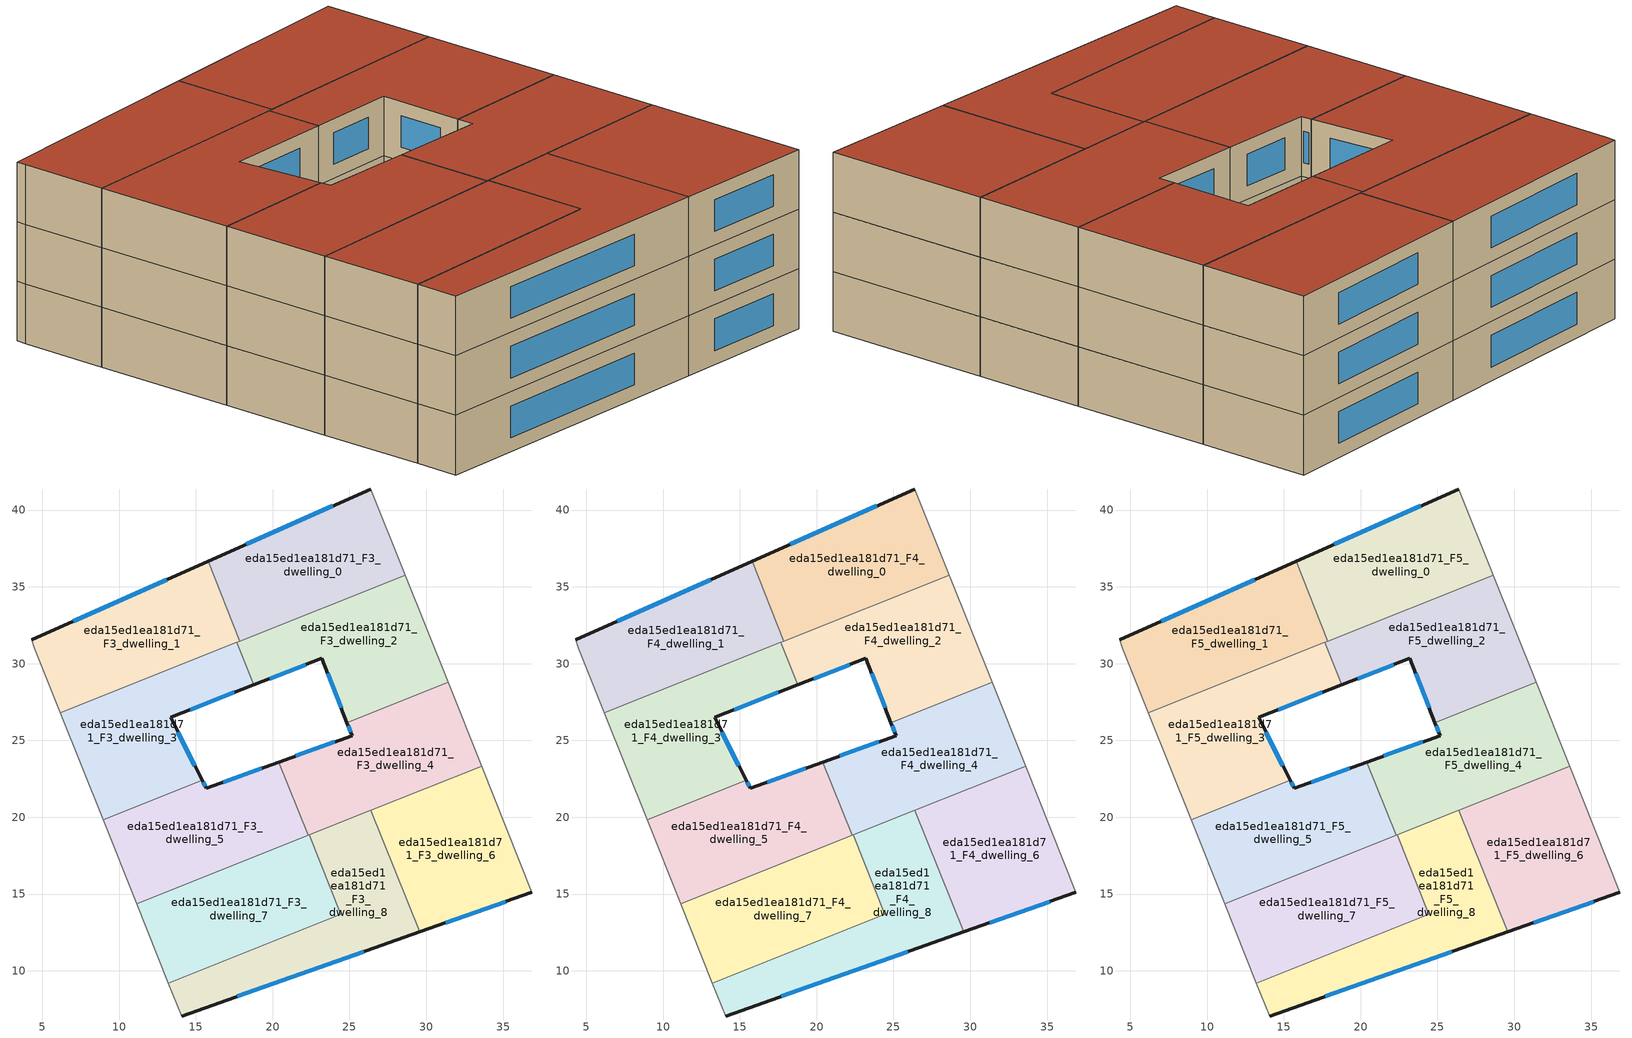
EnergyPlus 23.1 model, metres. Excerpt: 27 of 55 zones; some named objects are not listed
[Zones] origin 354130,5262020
eda15ed1ea181d71_F3_dwelling_0
 floor to eda15ed1ea181d71_F2_dwelling_0 (EU_floor_Construction): 26.39,41.37 28.63,35.77 17.87,31.47 15.79,36.66 z9
 wall outside (EU_wall_Construction): 26.39,41.37 15.79,36.66 z9:12
 wall to eda15ed1ea181d71_F3_dwelling_1 (EU_wall_Construction): 15.79,36.66 17.87,31.47 z9:12
 wall adiabatic (EU_wall_Construction): 28.63,35.77 26.39,41.37 z9:12
 wall to eda15ed1ea181d71_F3_dwelling_2 (EU_wall_Construction): 17.87,31.47 28.63,35.77 z9:12
 window (EU_Window_Construction): 23.9,40.27 18.28,37.77 z9.7:11.3
eda15ed1ea181d71_F3_dwelling_1
 floor to eda15ed1ea181d71_F2_dwelling_1 (EU_floor_Construction): 15.79,36.66 17.87,31.47 6.16,26.8 4.47,31.03 4.3,31.55 z9
 wall outside (EU_wall_Construction): 15.79,36.66 4.3,31.55 z9:12
 wall adiabatic (EU_wall_Construction): 4.3,31.55 4.47,31.03 6.16,26.8 z9:12
 wall to eda15ed1ea181d71_F3_dwelling_3 (EU_wall_Construction): 6.16,26.8 17.66,31.39 z9:12
 wall to eda15ed1ea181d71_F3_dwelling_2 (EU_wall_Construction): 17.66,31.39 17.87,31.47 z9:12
 window (EU_Window_Construction): 13.1,35.46 7,32.75 z9.7:11.3
eda15ed1ea181d71_F3_dwelling_2
 floor to eda15ed1ea181d71_F2_dwelling_2 (EU_floor_Construction): 28.63,35.77 31.42,28.8 24.83,26.17 23.19,30.34 18.77,28.62 17.66,31.39 z9
 wall outside (EU_wall_Construction): 18.77,28.62 23.19,30.34 24.83,26.17 z9:12
 wall to eda15ed1ea181d71_F3_dwelling_4 (EU_wall_Construction): 24.83,26.17 31.42,28.8 z9:12
 wall to eda15ed1ea181d71_F3_dwelling_3 (EU_wall_Construction): 17.66,31.39 18.77,28.62 z9:12
 wall adiabatic (EU_wall_Construction): 31.42,28.8 28.63,35.77 z9:12
 window (EU_Window_Construction): 23.58,29.36 24.45,27.15 / 19.81,29.03 22.15,29.94 z9.7:11.3
eda15ed1ea181d71_F3_dwelling_3
 floor to eda15ed1ea181d71_F2_dwelling_3 (EU_floor_Construction): 17.66,31.39 18.77,28.62 13.35,26.52 15.41,22.4 8.96,19.83 6.16,26.8 z9
 wall outside (EU_wall_Construction): 15.41,22.4 13.35,26.52 18.77,28.62 z9:12
 wall to eda15ed1ea181d71_F3_dwelling_5 (EU_wall_Construction): 8.96,19.83 15.41,22.4 z9:12
 wall adiabatic (EU_wall_Construction): 6.16,26.8 8.96,19.83 z9:12
 window (EU_Window_Construction): 14.62,27.01 17.5,28.13 / 14.92,23.37 13.83,25.55 z9.7:11.3
eda15ed1ea181d71_F3_dwelling_4
 floor to eda15ed1ea181d71_F2_dwelling_4 (EU_floor_Construction): 31.42,28.8 33.6,23.34 22.3,18.82 20.39,23.6 25.16,25.32 24.83,26.17 z9
 wall outside (EU_wall_Construction): 24.83,26.17 25.16,25.32 20.39,23.6 z9:12
 wall adiabatic (EU_wall_Construction): 33.6,23.34 31.42,28.8 z9:12
 wall to eda15ed1ea181d71_F3_dwelling_5 (EU_wall_Construction): 20.39,23.6 22.3,18.82 z9:12
 wall to eda15ed1ea181d71_F3_dwelling_6 (EU_wall_Construction): 26.4,20.46 33.6,23.34 z9:12
 wall to eda15ed1ea181d71_F3_dwelling_8 (EU_wall_Construction): 22.37,18.85 26.4,20.46 z9:12
 wall to eda15ed1ea181d71_F3_dwelling_7 (EU_wall_Construction): 22.3,18.82 22.37,18.85 z9:12
 window (EU_Window_Construction): 24.04,24.92 21.51,24 / 24.91,25.97 25.09,25.52 z9.7:11.3
eda15ed1ea181d71_F3_dwelling_5
 floor to eda15ed1ea181d71_F2_dwelling_5 (EU_floor_Construction): 20.39,23.6 22.3,18.82 11.14,14.37 8.96,19.83 15.41,22.4 15.67,21.89 z9
 wall outside (EU_wall_Construction): 20.39,23.6 15.67,21.89 15.41,22.4 z9:12
 wall adiabatic (EU_wall_Construction): 8.96,19.83 11.14,14.37 z9:12
 wall to eda15ed1ea181d71_F3_dwelling_7 (EU_wall_Construction): 11.14,14.37 22.3,18.82 z9:12
 window (EU_Window_Construction): 19.28,23.2 16.78,22.29 / 15.61,22.01 15.47,22.28 z9.7:11.3
eda15ed1ea181d71_F3_dwelling_6
 floor to eda15ed1ea181d71_F2_dwelling_6 (EU_floor_Construction): 33.6,23.34 36.88,15.12 29.56,12.54 26.4,20.46 z9
 wall outside (EU_wall_Construction): 29.56,12.54 36.88,15.12 z9:12
 wall to eda15ed1ea181d71_F3_dwelling_8 (EU_wall_Construction): 26.4,20.46 29.56,12.54 z9:12
 wall adiabatic (EU_wall_Construction): 36.88,15.12 33.6,23.34 z9:12
 window (EU_Window_Construction): 31.28,13.15 35.16,14.52 z9.7:11.3
eda15ed1ea181d71_F3_dwelling_7
 floor to eda15ed1ea181d71_F2_dwelling_7 (EU_floor_Construction): 22.37,18.85 24.44,13.68 13.21,9.2 11.14,14.37 z9
 wall to eda15ed1ea181d71_F3_dwelling_8 (EU_wall_Construction): 13.21,9.2 24.44,13.68 22.37,18.85 z9:12
 wall adiabatic (EU_wall_Construction): 11.14,14.37 13.21,9.2 z9:12
eda15ed1ea181d71_F3_dwelling_8
 floor to eda15ed1ea181d71_F2_dwelling_8 (EU_floor_Construction): 26.4,20.46 29.56,12.54 14.07,7.06 13.21,9.2 24.44,13.68 22.37,18.85 z9
 wall outside (EU_wall_Construction): 14.07,7.06 29.56,12.54 z9:12
 wall adiabatic (EU_wall_Construction): 13.21,9.2 14.07,7.06 z9:12
 window (EU_Window_Construction): 17.71,8.35 25.93,11.25 z9.7:11.3
eda15ed1ea181d71_F4_dwelling_0
 floor to eda15ed1ea181d71_F3_dwelling_0 (EU_floor_Construction): 26.39,41.37 28.63,35.77 17.87,31.47 15.79,36.66 z12
 wall outside (EU_wall_Construction): 26.39,41.37 15.79,36.66 z12:15
 wall to eda15ed1ea181d71_F4_dwelling_1 (EU_wall_Construction): 15.79,36.66 17.87,31.47 z12:15
 wall adiabatic (EU_wall_Construction): 28.63,35.77 26.39,41.37 z12:15
 wall to eda15ed1ea181d71_F4_dwelling_2 (EU_wall_Construction): 17.87,31.47 28.63,35.77 z12:15
 window (EU_Window_Construction): 23.9,40.27 18.28,37.77 z12.7:14.3
eda15ed1ea181d71_F4_dwelling_1
 floor to eda15ed1ea181d71_F3_dwelling_1 (EU_floor_Construction): 15.79,36.66 17.87,31.47 6.16,26.8 4.47,31.03 4.3,31.55 z12
 wall outside (EU_wall_Construction): 15.79,36.66 4.3,31.55 z12:15
 wall adiabatic (EU_wall_Construction): 4.3,31.55 4.47,31.03 6.16,26.8 z12:15
 wall to eda15ed1ea181d71_F4_dwelling_3 (EU_wall_Construction): 6.16,26.8 17.66,31.39 z12:15
 wall to eda15ed1ea181d71_F4_dwelling_2 (EU_wall_Construction): 17.66,31.39 17.87,31.47 z12:15
 window (EU_Window_Construction): 13.1,35.46 7,32.75 z12.7:14.3
eda15ed1ea181d71_F4_dwelling_2
 floor to eda15ed1ea181d71_F3_dwelling_2 (EU_floor_Construction): 28.63,35.77 31.42,28.8 24.83,26.17 23.19,30.34 18.77,28.62 17.66,31.39 z12
 wall outside (EU_wall_Construction): 18.77,28.62 23.19,30.34 24.83,26.17 z12:15
 wall to eda15ed1ea181d71_F4_dwelling_4 (EU_wall_Construction): 24.83,26.17 31.42,28.8 z12:15
 wall to eda15ed1ea181d71_F4_dwelling_3 (EU_wall_Construction): 17.66,31.39 18.77,28.62 z12:15
 wall adiabatic (EU_wall_Construction): 31.42,28.8 28.63,35.77 z12:15
 window (EU_Window_Construction): 23.58,29.36 24.45,27.15 / 19.81,29.03 22.15,29.94 z12.7:14.3
eda15ed1ea181d71_F4_dwelling_3
 floor to eda15ed1ea181d71_F3_dwelling_3 (EU_floor_Construction): 17.66,31.39 18.77,28.62 13.35,26.52 15.41,22.4 8.96,19.83 6.16,26.8 z12
 wall outside (EU_wall_Construction): 15.41,22.4 13.35,26.52 18.77,28.62 z12:15
 wall to eda15ed1ea181d71_F4_dwelling_5 (EU_wall_Construction): 8.96,19.83 15.41,22.4 z12:15
 wall adiabatic (EU_wall_Construction): 6.16,26.8 8.96,19.83 z12:15
 window (EU_Window_Construction): 14.62,27.01 17.5,28.13 / 14.92,23.37 13.83,25.55 z12.7:14.3
eda15ed1ea181d71_F4_dwelling_4
 floor to eda15ed1ea181d71_F3_dwelling_4 (EU_floor_Construction): 31.42,28.8 33.6,23.34 22.3,18.82 20.39,23.6 25.16,25.32 24.83,26.17 z12
 wall outside (EU_wall_Construction): 24.83,26.17 25.16,25.32 20.39,23.6 z12:15
 wall adiabatic (EU_wall_Construction): 33.6,23.34 31.42,28.8 z12:15
 wall to eda15ed1ea181d71_F4_dwelling_5 (EU_wall_Construction): 20.39,23.6 22.3,18.82 z12:15
 wall to eda15ed1ea181d71_F4_dwelling_6 (EU_wall_Construction): 26.4,20.46 33.6,23.34 z12:15
 wall to eda15ed1ea181d71_F4_dwelling_8 (EU_wall_Construction): 22.37,18.85 26.4,20.46 z12:15
 wall to eda15ed1ea181d71_F4_dwelling_7 (EU_wall_Construction): 22.3,18.82 22.37,18.85 z12:15
 window (EU_Window_Construction): 24.04,24.92 21.51,24 / 24.91,25.97 25.09,25.52 z12.7:14.3
eda15ed1ea181d71_F4_dwelling_5
 floor to eda15ed1ea181d71_F3_dwelling_5 (EU_floor_Construction): 20.39,23.6 22.3,18.82 11.14,14.37 8.96,19.83 15.41,22.4 15.67,21.89 z12
 wall outside (EU_wall_Construction): 20.39,23.6 15.67,21.89 15.41,22.4 z12:15
 wall adiabatic (EU_wall_Construction): 8.96,19.83 11.14,14.37 z12:15
 wall to eda15ed1ea181d71_F4_dwelling_7 (EU_wall_Construction): 11.14,14.37 22.3,18.82 z12:15
 window (EU_Window_Construction): 19.28,23.2 16.78,22.29 / 15.61,22.01 15.47,22.28 z12.7:14.3
eda15ed1ea181d71_F4_dwelling_6
 floor to eda15ed1ea181d71_F3_dwelling_6 (EU_floor_Construction): 33.6,23.34 36.88,15.12 29.56,12.54 26.4,20.46 z12
 wall outside (EU_wall_Construction): 29.56,12.54 36.88,15.12 z12:15
 wall to eda15ed1ea181d71_F4_dwelling_8 (EU_wall_Construction): 26.4,20.46 29.56,12.54 z12:15
 wall adiabatic (EU_wall_Construction): 36.88,15.12 33.6,23.34 z12:15
 window (EU_Window_Construction): 31.28,13.15 35.16,14.52 z12.7:14.3
eda15ed1ea181d71_F4_dwelling_7
 floor to eda15ed1ea181d71_F3_dwelling_7 (EU_floor_Construction): 22.37,18.85 24.44,13.68 13.21,9.2 11.14,14.37 z12
 wall to eda15ed1ea181d71_F4_dwelling_8 (EU_wall_Construction): 13.21,9.2 24.44,13.68 22.37,18.85 z12:15
 wall adiabatic (EU_wall_Construction): 11.14,14.37 13.21,9.2 z12:15
eda15ed1ea181d71_F4_dwelling_8
 floor to eda15ed1ea181d71_F3_dwelling_8 (EU_floor_Construction): 26.4,20.46 29.56,12.54 14.07,7.06 13.21,9.2 24.44,13.68 22.37,18.85 z12
 wall outside (EU_wall_Construction): 14.07,7.06 29.56,12.54 z12:15
 wall adiabatic (EU_wall_Construction): 13.21,9.2 14.07,7.06 z12:15
 window (EU_Window_Construction): 17.71,8.35 25.93,11.25 z12.7:14.3
eda15ed1ea181d71_F5_dwelling_0
 floor to eda15ed1ea181d71_F4_dwelling_0 (EU_floor_Construction): 26.39,41.37 28.63,35.77 17.87,31.47 15.79,36.66 z15
 wall outside (EU_wall_Construction): 26.39,41.37 15.79,36.66 z15:18
 wall to eda15ed1ea181d71_F5_dwelling_1 (EU_wall_Construction): 15.79,36.66 17.87,31.47 z15:18
 wall adiabatic (EU_wall_Construction): 28.63,35.77 26.39,41.37 z15:18
 wall to eda15ed1ea181d71_F5_dwelling_2 (EU_wall_Construction): 17.87,31.47 28.63,35.77 z15:18
 window (EU_Window_Construction): 23.9,40.27 18.28,37.77 z15.7:17.3
 roof outside (EU_roof_Construction): 28.63,35.77 26.39,41.37 15.79,36.66 17.87,31.47 z18
eda15ed1ea181d71_F5_dwelling_1
 floor to eda15ed1ea181d71_F4_dwelling_1 (EU_floor_Construction): 15.79,36.66 17.87,31.47 6.16,26.8 4.47,31.03 4.3,31.55 z15
 wall outside (EU_wall_Construction): 15.79,36.66 4.3,31.55 z15:18
 wall adiabatic (EU_wall_Construction): 4.3,31.55 4.47,31.03 6.16,26.8 z15:18
 wall to eda15ed1ea181d71_F5_dwelling_3 (EU_wall_Construction): 6.16,26.8 17.66,31.39 z15:18
 wall to eda15ed1ea181d71_F5_dwelling_2 (EU_wall_Construction): 17.66,31.39 17.87,31.47 z15:18
 window (EU_Window_Construction): 13.1,35.46 7,32.75 z15.7:17.3
 roof outside (EU_roof_Construction): 17.87,31.47 15.79,36.66 4.3,31.55 4.47,31.03 6.16,26.8 z18
eda15ed1ea181d71_F5_dwelling_2
 floor to eda15ed1ea181d71_F4_dwelling_2 (EU_floor_Construction): 28.63,35.77 31.42,28.8 24.83,26.17 23.19,30.34 18.77,28.62 17.66,31.39 z15
 wall outside (EU_wall_Construction): 18.77,28.62 23.19,30.34 24.83,26.17 z15:18
 wall to eda15ed1ea181d71_F5_dwelling_4 (EU_wall_Construction): 24.83,26.17 31.42,28.8 z15:18
 wall to eda15ed1ea181d71_F5_dwelling_3 (EU_wall_Construction): 17.66,31.39 18.77,28.62 z15:18
 wall adiabatic (EU_wall_Construction): 31.42,28.8 28.63,35.77 z15:18
 window (EU_Window_Construction): 23.58,29.36 24.45,27.15 / 19.81,29.03 22.15,29.94 z15.7:17.3
 roof outside (EU_roof_Construction): 31.42,28.8 28.63,35.77 17.66,31.39 18.77,28.62 23.19,30.34 24.83,26.17 z18
eda15ed1ea181d71_F5_dwelling_3
 floor to eda15ed1ea181d71_F4_dwelling_3 (EU_floor_Construction): 17.66,31.39 18.77,28.62 13.35,26.52 15.41,22.4 8.96,19.83 6.16,26.8 z15
 wall outside (EU_wall_Construction): 15.41,22.4 13.35,26.52 18.77,28.62 z15:18
 wall to eda15ed1ea181d71_F5_dwelling_5 (EU_wall_Construction): 8.96,19.83 15.41,22.4 z15:18
 wall adiabatic (EU_wall_Construction): 6.16,26.8 8.96,19.83 z15:18
 window (EU_Window_Construction): 14.62,27.01 17.5,28.13 / 14.92,23.37 13.83,25.55 z15.7:17.3
 roof outside (EU_roof_Construction): 15.41,22.4 13.35,26.52 18.77,28.62 17.66,31.39 6.16,26.8 8.96,19.83 z18
eda15ed1ea181d71_F5_dwelling_4
 floor to eda15ed1ea181d71_F4_dwelling_4 (EU_floor_Construction): 31.42,28.8 33.6,23.34 22.3,18.82 20.39,23.6 25.16,25.32 24.83,26.17 z15
 wall outside (EU_wall_Construction): 24.83,26.17 25.16,25.32 20.39,23.6 z15:18
 wall adiabatic (EU_wall_Construction): 33.6,23.34 31.42,28.8 z15:18
 wall to eda15ed1ea181d71_F5_dwelling_5 (EU_wall_Construction): 20.39,23.6 22.3,18.82 z15:18
 wall to eda15ed1ea181d71_F5_dwelling_6 (EU_wall_Construction): 26.4,20.46 33.6,23.34 z15:18
 wall to eda15ed1ea181d71_F5_dwelling_8 (EU_wall_Construction): 22.37,18.85 26.4,20.46 z15:18
 wall to eda15ed1ea181d71_F5_dwelling_7 (EU_wall_Construction): 22.3,18.82 22.37,18.85 z15:18
 window (EU_Window_Construction): 24.04,24.92 21.51,24 / 24.91,25.97 25.09,25.52 z15.7:17.3
 roof outside (EU_roof_Construction): 33.6,23.34 31.42,28.8 24.83,26.17 25.16,25.32 20.39,23.6 22.3,18.82 z18
eda15ed1ea181d71_F5_dwelling_5
 floor to eda15ed1ea181d71_F4_dwelling_5 (EU_floor_Construction): 20.39,23.6 22.3,18.82 11.14,14.37 8.96,19.83 15.41,22.4 15.67,21.89 z15
 wall outside (EU_wall_Construction): 20.39,23.6 15.67,21.89 15.41,22.4 z15:18
 wall adiabatic (EU_wall_Construction): 8.96,19.83 11.14,14.37 z15:18
 wall to eda15ed1ea181d71_F5_dwelling_7 (EU_wall_Construction): 11.14,14.37 22.3,18.82 z15:18
 window (EU_Window_Construction): 19.28,23.2 16.78,22.29 / 15.61,22.01 15.47,22.28 z15.7:17.3
 roof outside (EU_roof_Construction): 22.3,18.82 20.39,23.6 15.67,21.89 15.41,22.4 8.96,19.83 11.14,14.37 z18
eda15ed1ea181d71_F5_dwelling_6
 floor to eda15ed1ea181d71_F4_dwelling_6 (EU_floor_Construction): 33.6,23.34 36.88,15.12 29.56,12.54 26.4,20.46 z15
 wall outside (EU_wall_Construction): 29.56,12.54 36.88,15.12 z15:18
 wall to eda15ed1ea181d71_F5_dwelling_8 (EU_wall_Construction): 26.4,20.46 29.56,12.54 z15:18
 wall adiabatic (EU_wall_Construction): 36.88,15.12 33.6,23.34 z15:18
 window (EU_Window_Construction): 31.28,13.15 35.16,14.52 z15.7:17.3
 roof outside (EU_roof_Construction): 36.88,15.12 33.6,23.34 26.4,20.46 29.56,12.54 z18
eda15ed1ea181d71_F5_dwelling_7
 floor to eda15ed1ea181d71_F4_dwelling_7 (EU_floor_Construction): 22.37,18.85 24.44,13.68 13.21,9.2 11.14,14.37 z15
 wall to eda15ed1ea181d71_F5_dwelling_8 (EU_wall_Construction): 13.21,9.2 24.44,13.68 22.37,18.85 z15:18
 wall adiabatic (EU_wall_Construction): 11.14,14.37 13.21,9.2 z15:18
 roof outside (EU_roof_Construction): 24.44,13.68 22.37,18.85 11.14,14.37 13.21,9.2 z18
eda15ed1ea181d71_F5_dwelling_8
 floor to eda15ed1ea181d71_F4_dwelling_8 (EU_floor_Construction): 26.4,20.46 29.56,12.54 14.07,7.06 13.21,9.2 24.44,13.68 22.37,18.85 z15
 wall outside (EU_wall_Construction): 14.07,7.06 29.56,12.54 z15:18
 wall adiabatic (EU_wall_Construction): 13.21,9.2 14.07,7.06 z15:18
 window (EU_Window_Construction): 17.71,8.35 25.93,11.25 z15.7:17.3
 roof outside (EU_roof_Construction): 29.56,12.54 26.4,20.46 22.37,18.85 24.44,13.68 13.21,9.2 14.07,7.06 z18
[Building]
EU S2 Campaign: North Axis=0; Terrain=City; Solar Distribution=FullExterior
[Site:Location]
Budapest.Ferenc.Liszt.Intl.AP: Latitude=47.437; Longitude=19.256; Time Zone=1; Elevation=185
[SizingPeriod:WeatherFileDays]
AnnualSizingPeriod: Begin Month=1; Begin Day of Month=1; End Month=12; End Day of Month=31; Day of Week for Start Day=Monday; Use Weather File Daylight Saving Period=No; Use Weather File Rain and Snow Indicators=No
[MATERIAL]
EU_InternalMass_Material: Roughness=MediumRough; Thickness=0.1; Conductivity=1; Density=1800; Specific Heat=900; Thermal Absorptance=0.9; Solar Absorptance=0.7; Visible Absorptance=0.7
[MATERIAL:NOMASS] Roughness=MediumRough; Thermal Absorptance=0.9; Solar Absorptance=0.7; Visible Absorptance=0.7
Name | Thermal Resistance
EU_wall_NoMass | 0.832559
EU_roof_NoMass | 1.39638
EU_floor_NoMass | 0.872794
[WINDOWMATERIAL:SIMPLEGLAZINGSYSTEM]
EU_Window_SimpleGlazing: UFactor=2.79869; Solar Heat Gain Coefficient=0.75; Visible Transmittance=0.75
[CONSTRUCTION]
EU_wall_Construction: EU_wall_NoMass
EU_roof_Construction: EU_roof_NoMass
EU_floor_Construction: EU_floor_NoMass
EU_Window_Construction: EU_Window_SimpleGlazing
EU_InternalMass_Construction: EU_InternalMass_Material
[ZONE] Type=1; Multiplier=1; Ceiling Height=autocalculate; Floor Area=autocalculate; Part of Total Floor Area=Yes
Name | Volume
eda15ed1ea181d71_F3_dwelling_0; eda15ed1ea181d71_F4_dwelling_0; eda15ed1ea181d71_F5_dwelling_0 | 201.991
eda15ed1ea181d71_F3_dwelling_1; eda15ed1ea181d71_F4_dwelling_1; eda15ed1ea181d71_F5_dwelling_1; eda15ed1ea181d71_F3_dwelling_3; eda15ed1ea181d71_F4_dwelling_3; eda15ed1ea181d71_F5_dwelling_3 | 202.025
eda15ed1ea181d71_F3_dwelling_2; eda15ed1ea181d71_F4_dwelling_2; eda15ed1ea181d71_F5_dwelling_2 | 202.04
eda15ed1ea181d71_F3_dwelling_4; eda15ed1ea181d71_F4_dwelling_4; eda15ed1ea181d71_F5_dwelling_4 | 202.031
eda15ed1ea181d71_F3_dwelling_5; eda15ed1ea181d71_F4_dwelling_5; eda15ed1ea181d71_F5_dwelling_5 | 202.054
eda15ed1ea181d71_F3_dwelling_6; eda15ed1ea181d71_F4_dwelling_6; eda15ed1ea181d71_F5_dwelling_6 | 202.036
eda15ed1ea181d71_F3_dwelling_7; eda15ed1ea181d71_F4_dwelling_7; eda15ed1ea181d71_F5_dwelling_7 | 202
eda15ed1ea181d71_F3_dwelling_8; eda15ed1ea181d71_F4_dwelling_8; eda15ed1ea181d71_F5_dwelling_8 | 202.034
[INTERNALMASS] Construction=EU_InternalMass_Construction
Name | Zone or ZoneList | Surface Area
eda15ed1ea181d71_F3_dwelling_0_EU_InternalMass | eda15ed1ea181d71_F3_dwelling_0 | 67.3318
eda15ed1ea181d71_F3_dwelling_1_EU_InternalMass | eda15ed1ea181d71_F3_dwelling_1 | 67.3419
eda15ed1ea181d71_F3_dwelling_2_EU_InternalMass | eda15ed1ea181d71_F3_dwelling_2 | 67.3471
eda15ed1ea181d71_F3_dwelling_3_EU_InternalMass | eda15ed1ea181d71_F3_dwelling_3 | 67.3425
eda15ed1ea181d71_F3_dwelling_4_EU_InternalMass | eda15ed1ea181d71_F3_dwelling_4 | 67.3442
eda15ed1ea181d71_F3_dwelling_5_EU_InternalMass | eda15ed1ea181d71_F3_dwelling_5 | 67.3523
eda15ed1ea181d71_F3_dwelling_6_EU_InternalMass | eda15ed1ea181d71_F3_dwelling_6 | 67.3454
eda15ed1ea181d71_F3_dwelling_7_EU_InternalMass | eda15ed1ea181d71_F3_dwelling_7 | 67.3342
eda15ed1ea181d71_F3_dwelling_8_EU_InternalMass | eda15ed1ea181d71_F3_dwelling_8 | 67.3447
eda15ed1ea181d71_F4_dwelling_0_EU_InternalMass | eda15ed1ea181d71_F4_dwelling_0 | 67.3318
eda15ed1ea181d71_F4_dwelling_1_EU_InternalMass | eda15ed1ea181d71_F4_dwelling_1 | 67.3419
eda15ed1ea181d71_F4_dwelling_2_EU_InternalMass | eda15ed1ea181d71_F4_dwelling_2 | 67.3471
eda15ed1ea181d71_F4_dwelling_3_EU_InternalMass | eda15ed1ea181d71_F4_dwelling_3 | 67.3425
eda15ed1ea181d71_F4_dwelling_4_EU_InternalMass | eda15ed1ea181d71_F4_dwelling_4 | 67.3442
eda15ed1ea181d71_F4_dwelling_5_EU_InternalMass | eda15ed1ea181d71_F4_dwelling_5 | 67.3523
eda15ed1ea181d71_F4_dwelling_6_EU_InternalMass | eda15ed1ea181d71_F4_dwelling_6 | 67.3454
eda15ed1ea181d71_F4_dwelling_7_EU_InternalMass | eda15ed1ea181d71_F4_dwelling_7 | 67.3342
eda15ed1ea181d71_F4_dwelling_8_EU_InternalMass | eda15ed1ea181d71_F4_dwelling_8 | 67.3447
eda15ed1ea181d71_F5_dwelling_0_EU_InternalMass | eda15ed1ea181d71_F5_dwelling_0 | 67.3318
eda15ed1ea181d71_F5_dwelling_1_EU_InternalMass | eda15ed1ea181d71_F5_dwelling_1 | 67.3419
eda15ed1ea181d71_F5_dwelling_2_EU_InternalMass | eda15ed1ea181d71_F5_dwelling_2 | 67.3471
eda15ed1ea181d71_F5_dwelling_3_EU_InternalMass | eda15ed1ea181d71_F5_dwelling_3 | 67.3425
eda15ed1ea181d71_F5_dwelling_4_EU_InternalMass | eda15ed1ea181d71_F5_dwelling_4 | 67.3442
eda15ed1ea181d71_F5_dwelling_5_EU_InternalMass | eda15ed1ea181d71_F5_dwelling_5 | 67.3523
eda15ed1ea181d71_F5_dwelling_6_EU_InternalMass | eda15ed1ea181d71_F5_dwelling_6 | 67.3454
eda15ed1ea181d71_F5_dwelling_7_EU_InternalMass | eda15ed1ea181d71_F5_dwelling_7 | 67.3342
eda15ed1ea181d71_F5_dwelling_8_EU_InternalMass | eda15ed1ea181d71_F5_dwelling_8 | 67.3447
[OTHEREQUIPMENT] Fuel Type=Electricity; Design Level Calculation Method=Watts/Area; Power per Zone Floor Area=1; Fraction Latent=0; Fraction Radiant=0; Fraction Lost=0; Carbon Dioxide Generation Rate=0; EndUse Subcategory=EU_Step8_InternalGains
Name | Zone or ZoneList or Space or SpaceList | Schedule
EU_Step8_InternalGain_eda15ed1ea181d71_F3_dwelling_0_f000 | eda15ed1ea181d71_F3_dwelling_0 | EU_Step8_GainSchedule_eda15ed1ea181d71_F3_dwelling_0_f000
EU_Step8_InternalGain_eda15ed1ea181d71_F3_dwelling_1_f000 | eda15ed1ea181d71_F3_dwelling_1 | EU_Step8_GainSchedule_eda15ed1ea181d71_F3_dwelling_1_f000
EU_Step8_InternalGain_eda15ed1ea181d71_F3_dwelling_2_f000 | eda15ed1ea181d71_F3_dwelling_2 | EU_Step8_GainSchedule_eda15ed1ea181d71_F3_dwelling_2_f000
EU_Step8_InternalGain_eda15ed1ea181d71_F3_dwelling_3_f000 | eda15ed1ea181d71_F3_dwelling_3 | EU_Step8_GainSchedule_eda15ed1ea181d71_F3_dwelling_3_f000
EU_Step8_InternalGain_eda15ed1ea181d71_F3_dwelling_4_f000 | eda15ed1ea181d71_F3_dwelling_4 | EU_Step8_GainSchedule_eda15ed1ea181d71_F3_dwelling_4_f000
EU_Step8_InternalGain_eda15ed1ea181d71_F3_dwelling_5_f000 | eda15ed1ea181d71_F3_dwelling_5 | EU_Step8_GainSchedule_eda15ed1ea181d71_F3_dwelling_5_f000
EU_Step8_InternalGain_eda15ed1ea181d71_F3_dwelling_6_f000 | eda15ed1ea181d71_F3_dwelling_6 | EU_Step8_GainSchedule_eda15ed1ea181d71_F3_dwelling_6_f000
EU_Step8_InternalGain_eda15ed1ea181d71_F3_dwelling_7_f000 | eda15ed1ea181d71_F3_dwelling_7 | EU_Step8_GainSchedule_eda15ed1ea181d71_F3_dwelling_7_f000
EU_Step8_InternalGain_eda15ed1ea181d71_F3_dwelling_8_f000 | eda15ed1ea181d71_F3_dwelling_8 | EU_Step8_GainSchedule_eda15ed1ea181d71_F3_dwelling_8_f000
EU_Step8_InternalGain_eda15ed1ea181d71_F4_dwelling_0_f000 | eda15ed1ea181d71_F4_dwelling_0 | EU_Step8_GainSchedule_eda15ed1ea181d71_F4_dwelling_0_f000
EU_Step8_InternalGain_eda15ed1ea181d71_F4_dwelling_1_f000 | eda15ed1ea181d71_F4_dwelling_1 | EU_Step8_GainSchedule_eda15ed1ea181d71_F4_dwelling_1_f000
EU_Step8_InternalGain_eda15ed1ea181d71_F4_dwelling_2_f000 | eda15ed1ea181d71_F4_dwelling_2 | EU_Step8_GainSchedule_eda15ed1ea181d71_F4_dwelling_2_f000
EU_Step8_InternalGain_eda15ed1ea181d71_F4_dwelling_3_f000 | eda15ed1ea181d71_F4_dwelling_3 | EU_Step8_GainSchedule_eda15ed1ea181d71_F4_dwelling_3_f000
EU_Step8_InternalGain_eda15ed1ea181d71_F4_dwelling_4_f000 | eda15ed1ea181d71_F4_dwelling_4 | EU_Step8_GainSchedule_eda15ed1ea181d71_F4_dwelling_4_f000
EU_Step8_InternalGain_eda15ed1ea181d71_F4_dwelling_5_f000 | eda15ed1ea181d71_F4_dwelling_5 | EU_Step8_GainSchedule_eda15ed1ea181d71_F4_dwelling_5_f000
EU_Step8_InternalGain_eda15ed1ea181d71_F4_dwelling_6_f000 | eda15ed1ea181d71_F4_dwelling_6 | EU_Step8_GainSchedule_eda15ed1ea181d71_F4_dwelling_6_f000
EU_Step8_InternalGain_eda15ed1ea181d71_F4_dwelling_7_f000 | eda15ed1ea181d71_F4_dwelling_7 | EU_Step8_GainSchedule_eda15ed1ea181d71_F4_dwelling_7_f000
EU_Step8_InternalGain_eda15ed1ea181d71_F4_dwelling_8_f000 | eda15ed1ea181d71_F4_dwelling_8 | EU_Step8_GainSchedule_eda15ed1ea181d71_F4_dwelling_8_f000
EU_Step8_InternalGain_eda15ed1ea181d71_F5_dwelling_0_f000 | eda15ed1ea181d71_F5_dwelling_0 | EU_Step8_GainSchedule_eda15ed1ea181d71_F5_dwelling_0_f000
EU_Step8_InternalGain_eda15ed1ea181d71_F5_dwelling_1_f000 | eda15ed1ea181d71_F5_dwelling_1 | EU_Step8_GainSchedule_eda15ed1ea181d71_F5_dwelling_1_f000
EU_Step8_InternalGain_eda15ed1ea181d71_F5_dwelling_2_f000 | eda15ed1ea181d71_F5_dwelling_2 | EU_Step8_GainSchedule_eda15ed1ea181d71_F5_dwelling_2_f000
EU_Step8_InternalGain_eda15ed1ea181d71_F5_dwelling_3_f000 | eda15ed1ea181d71_F5_dwelling_3 | EU_Step8_GainSchedule_eda15ed1ea181d71_F5_dwelling_3_f000
EU_Step8_InternalGain_eda15ed1ea181d71_F5_dwelling_4_f000 | eda15ed1ea181d71_F5_dwelling_4 | EU_Step8_GainSchedule_eda15ed1ea181d71_F5_dwelling_4_f000
EU_Step8_InternalGain_eda15ed1ea181d71_F5_dwelling_5_f000 | eda15ed1ea181d71_F5_dwelling_5 | EU_Step8_GainSchedule_eda15ed1ea181d71_F5_dwelling_5_f000
EU_Step8_InternalGain_eda15ed1ea181d71_F5_dwelling_6_f000 | eda15ed1ea181d71_F5_dwelling_6 | EU_Step8_GainSchedule_eda15ed1ea181d71_F5_dwelling_6_f000
EU_Step8_InternalGain_eda15ed1ea181d71_F5_dwelling_7_f000 | eda15ed1ea181d71_F5_dwelling_7 | EU_Step8_GainSchedule_eda15ed1ea181d71_F5_dwelling_7_f000
EU_Step8_InternalGain_eda15ed1ea181d71_F5_dwelling_8_f000 | eda15ed1ea181d71_F5_dwelling_8 | EU_Step8_GainSchedule_eda15ed1ea181d71_F5_dwelling_8_f000
[ZONEVENTILATION:DESIGNFLOWRATE] Schedule=EU_AlwaysOn; Design Flow Rate Calculation Method=AirChanges/Hour; Air Changes per Hour=0.475469; Ventilation Type=Natural; Fan Pressure Rise=0; Fan Total Efficiency=1; Constant Term Coefficient=1; Temperature Term Coefficient=0; Velocity Term Coefficient=0; Velocity Squared Term Coefficient=0; Minimum Indoor Temperature=-100; Maximum Indoor Temperature=100; Delta Temperature=-100; Minimum Outdoor Temperature=-100; Maximum Outdoor Temperature=100; Maximum Wind Speed=40
Name | Zone or ZoneList or Space or SpaceList
EU_ConstantAir_eda15ed1ea181d71_F3_dwelling_0 | eda15ed1ea181d71_F3_dwelling_0
EU_ConstantAir_eda15ed1ea181d71_F3_dwelling_1 | eda15ed1ea181d71_F3_dwelling_1
EU_ConstantAir_eda15ed1ea181d71_F3_dwelling_2 | eda15ed1ea181d71_F3_dwelling_2
EU_ConstantAir_eda15ed1ea181d71_F3_dwelling_3 | eda15ed1ea181d71_F3_dwelling_3
EU_ConstantAir_eda15ed1ea181d71_F3_dwelling_4 | eda15ed1ea181d71_F3_dwelling_4
EU_ConstantAir_eda15ed1ea181d71_F3_dwelling_5 | eda15ed1ea181d71_F3_dwelling_5
EU_ConstantAir_eda15ed1ea181d71_F3_dwelling_6 | eda15ed1ea181d71_F3_dwelling_6
EU_ConstantAir_eda15ed1ea181d71_F3_dwelling_7 | eda15ed1ea181d71_F3_dwelling_7
EU_ConstantAir_eda15ed1ea181d71_F3_dwelling_8 | eda15ed1ea181d71_F3_dwelling_8
EU_ConstantAir_eda15ed1ea181d71_F4_dwelling_0 | eda15ed1ea181d71_F4_dwelling_0
EU_ConstantAir_eda15ed1ea181d71_F4_dwelling_1 | eda15ed1ea181d71_F4_dwelling_1
EU_ConstantAir_eda15ed1ea181d71_F4_dwelling_2 | eda15ed1ea181d71_F4_dwelling_2
EU_ConstantAir_eda15ed1ea181d71_F4_dwelling_3 | eda15ed1ea181d71_F4_dwelling_3
EU_ConstantAir_eda15ed1ea181d71_F4_dwelling_4 | eda15ed1ea181d71_F4_dwelling_4
EU_ConstantAir_eda15ed1ea181d71_F4_dwelling_5 | eda15ed1ea181d71_F4_dwelling_5
EU_ConstantAir_eda15ed1ea181d71_F4_dwelling_6 | eda15ed1ea181d71_F4_dwelling_6
EU_ConstantAir_eda15ed1ea181d71_F4_dwelling_7 | eda15ed1ea181d71_F4_dwelling_7
EU_ConstantAir_eda15ed1ea181d71_F4_dwelling_8 | eda15ed1ea181d71_F4_dwelling_8
EU_ConstantAir_eda15ed1ea181d71_F5_dwelling_0 | eda15ed1ea181d71_F5_dwelling_0
EU_ConstantAir_eda15ed1ea181d71_F5_dwelling_1 | eda15ed1ea181d71_F5_dwelling_1
EU_ConstantAir_eda15ed1ea181d71_F5_dwelling_2 | eda15ed1ea181d71_F5_dwelling_2
EU_ConstantAir_eda15ed1ea181d71_F5_dwelling_3 | eda15ed1ea181d71_F5_dwelling_3
EU_ConstantAir_eda15ed1ea181d71_F5_dwelling_4 | eda15ed1ea181d71_F5_dwelling_4
EU_ConstantAir_eda15ed1ea181d71_F5_dwelling_5 | eda15ed1ea181d71_F5_dwelling_5
EU_ConstantAir_eda15ed1ea181d71_F5_dwelling_6 | eda15ed1ea181d71_F5_dwelling_6
EU_ConstantAir_eda15ed1ea181d71_F5_dwelling_7 | eda15ed1ea181d71_F5_dwelling_7
EU_ConstantAir_eda15ed1ea181d71_F5_dwelling_8 | eda15ed1ea181d71_F5_dwelling_8
[HVACTEMPLATE:ZONE:IDEALLOADSAIRSYSTEM] System Availability Schedule=EU_AlwaysOn; Maximum Heating Supply Air Temperature=50; Minimum Cooling Supply Air Temperature=13; Maximum Heating Supply Air Humidity Ratio=0.0156; Minimum Cooling Supply Air Humidity Ratio=0.0077; Heating Limit=NoLimit; Cooling Limit=NoLimit; Heating Availability Schedule=EU_AlwaysOn; Cooling Availability Schedule=EU_CoolingOff; Dehumidification Control Type=ConstantSensibleHeatRatio; Cooling Sensible Heat Ratio=0.7; Dehumidification Setpoint=60; Humidification Control Type=None; Humidification Setpoint=30; Outdoor Air Method=None; Outdoor Air Flow Rate per Person=0.00944; Outdoor Air Flow Rate per Zone Floor Area=0; Outdoor Air Flow Rate per Zone=0; Demand Controlled Ventilation Type=None; Outdoor Air Economizer Type=NoEconomizer; Heat Recovery Type=None; Sensible Heat Recovery Effectiveness=0.7; Latent Heat Recovery Effectiveness=0.65
Name | Template Thermostat
eda15ed1ea181d71_F3_dwelling_0 | EU_HeatOnly_eda15ed1ea181d71_F3_dwelling_0
eda15ed1ea181d71_F3_dwelling_1 | EU_HeatOnly_eda15ed1ea181d71_F3_dwelling_1
eda15ed1ea181d71_F3_dwelling_2 | EU_HeatOnly_eda15ed1ea181d71_F3_dwelling_2
eda15ed1ea181d71_F3_dwelling_3 | EU_HeatOnly_eda15ed1ea181d71_F3_dwelling_3
eda15ed1ea181d71_F3_dwelling_4 | EU_HeatOnly_eda15ed1ea181d71_F3_dwelling_4
eda15ed1ea181d71_F3_dwelling_5 | EU_HeatOnly_eda15ed1ea181d71_F3_dwelling_5
eda15ed1ea181d71_F3_dwelling_6 | EU_HeatOnly_eda15ed1ea181d71_F3_dwelling_6
eda15ed1ea181d71_F3_dwelling_7 | EU_HeatOnly_eda15ed1ea181d71_F3_dwelling_7
eda15ed1ea181d71_F3_dwelling_8 | EU_HeatOnly_eda15ed1ea181d71_F3_dwelling_8
eda15ed1ea181d71_F4_dwelling_0 | EU_HeatOnly_eda15ed1ea181d71_F4_dwelling_0
eda15ed1ea181d71_F4_dwelling_1 | EU_HeatOnly_eda15ed1ea181d71_F4_dwelling_1
eda15ed1ea181d71_F4_dwelling_2 | EU_HeatOnly_eda15ed1ea181d71_F4_dwelling_2
eda15ed1ea181d71_F4_dwelling_3 | EU_HeatOnly_eda15ed1ea181d71_F4_dwelling_3
eda15ed1ea181d71_F4_dwelling_4 | EU_HeatOnly_eda15ed1ea181d71_F4_dwelling_4
eda15ed1ea181d71_F4_dwelling_5 | EU_HeatOnly_eda15ed1ea181d71_F4_dwelling_5
eda15ed1ea181d71_F4_dwelling_6 | EU_HeatOnly_eda15ed1ea181d71_F4_dwelling_6
eda15ed1ea181d71_F4_dwelling_7 | EU_HeatOnly_eda15ed1ea181d71_F4_dwelling_7
eda15ed1ea181d71_F4_dwelling_8 | EU_HeatOnly_eda15ed1ea181d71_F4_dwelling_8
eda15ed1ea181d71_F5_dwelling_0 | EU_HeatOnly_eda15ed1ea181d71_F5_dwelling_0
eda15ed1ea181d71_F5_dwelling_1 | EU_HeatOnly_eda15ed1ea181d71_F5_dwelling_1
eda15ed1ea181d71_F5_dwelling_2 | EU_HeatOnly_eda15ed1ea181d71_F5_dwelling_2
eda15ed1ea181d71_F5_dwelling_3 | EU_HeatOnly_eda15ed1ea181d71_F5_dwelling_3
eda15ed1ea181d71_F5_dwelling_4 | EU_HeatOnly_eda15ed1ea181d71_F5_dwelling_4
eda15ed1ea181d71_F5_dwelling_5 | EU_HeatOnly_eda15ed1ea181d71_F5_dwelling_5
eda15ed1ea181d71_F5_dwelling_6 | EU_HeatOnly_eda15ed1ea181d71_F5_dwelling_6
eda15ed1ea181d71_F5_dwelling_7 | EU_HeatOnly_eda15ed1ea181d71_F5_dwelling_7
eda15ed1ea181d71_F5_dwelling_8 | EU_HeatOnly_eda15ed1ea181d71_F5_dwelling_8
[SIZING:ZONE] Zone Cooling Design Supply Air Temperature Input Method=SupplyAirTemperature; Zone Cooling Design Supply Air Temperature=13; Zone Heating Design Supply Air Temperature Input Method=SupplyAirTemperature; Zone Heating Design Supply Air Temperature=50; Zone Cooling Design Supply Air Humidity Ratio=0.008; Zone Heating Design Supply Air Humidity Ratio=0.008; Cooling Design Air Flow Method=DesignDay; Cooling Design Air Flow Rate=0; Cooling Minimum Air Flow per Zone Floor Area=0.000762; Cooling Minimum Air Flow=0; Cooling Minimum Air Flow Fraction=0.2; Heating Design Air Flow Method=DesignDay; Heating Design Air Flow Rate=0; Heating Maximum Air Flow per Zone Floor Area=0.002032; Heating Maximum Air Flow=0.141576; Heating Maximum Air Flow Fraction=0.3; Account for Dedicated Outdoor Air System=No; Dedicated Outdoor Air System Control Strategy=NeutralSupplyAir; Dedicated Outdoor Air Low Setpoint Temperature for Design=autosize; Dedicated Outdoor Air High Setpoint Temperature for Design=autosize; Zone Load Sizing Method=Sensible Load Only No Latent Load; Zone Latent Cooling Design Supply Air Humidity Ratio Input Method=HumidityRatioDifference; Zone Cooling Design Supply Air Humidity Ratio Difference=0.005; Zone Latent Heating Design Supply Air Humidity Ratio Input Method=HumidityRatioDifference; Zone Humidification Design Supply Air Humidity Ratio Difference=0.005
eda15ed1ea181d71_F3_dwelling_0; eda15ed1ea181d71_F3_dwelling_1; eda15ed1ea181d71_F3_dwelling_2; eda15ed1ea181d71_F3_dwelling_3; eda15ed1ea181d71_F3_dwelling_4; eda15ed1ea181d71_F3_dwelling_5; eda15ed1ea181d71_F3_dwelling_6; eda15ed1ea181d71_F3_dwelling_7; eda15ed1ea181d71_F3_dwelling_8; eda15ed1ea181d71_F4_dwelling_0; eda15ed1ea181d71_F4_dwelling_1; eda15ed1ea181d71_F4_dwelling_2; eda15ed1ea181d71_F4_dwelling_3; eda15ed1ea181d71_F4_dwelling_4; eda15ed1ea181d71_F4_dwelling_5; eda15ed1ea181d71_F4_dwelling_6; eda15ed1ea181d71_F4_dwelling_7; eda15ed1ea181d71_F4_dwelling_8; eda15ed1ea181d71_F5_dwelling_0; eda15ed1ea181d71_F5_dwelling_1; eda15ed1ea181d71_F5_dwelling_2; eda15ed1ea181d71_F5_dwelling_3; eda15ed1ea181d71_F5_dwelling_4; eda15ed1ea181d71_F5_dwelling_5; eda15ed1ea181d71_F5_dwelling_6; eda15ed1ea181d71_F5_dwelling_7; eda15ed1ea181d71_F5_dwelling_8
[SCHEDULE:CONSTANT]
Name | Hourly Value
EU_AlwaysOn | 1
EU_CoolingOff | 0
[SCHEDULE:FILE] Column Number=1; Rows to Skip at Top=0; Number of Hours of Data=8760; Column Separator=Comma; Interpolate to Timestep=No; Minutes per Item=60; Adjust Schedule for Daylight Savings=Yes
Name | File
EU_Step8_GainSchedule_eda15ed1ea181d71_F3_dwelling_0_f000 | ../../schedules/eda15ed1ea181d71/eda15ed1ea181d71_F3_dwelling_0_f000_gain.csv
EU_Step8_GainSchedule_eda15ed1ea181d71_F3_dwelling_1_f000 | ../../schedules/eda15ed1ea181d71/eda15ed1ea181d71_F3_dwelling_1_f000_gain.csv
EU_Step8_GainSchedule_eda15ed1ea181d71_F3_dwelling_2_f000 | ../../schedules/eda15ed1ea181d71/eda15ed1ea181d71_F3_dwelling_2_f000_gain.csv
EU_Step8_GainSchedule_eda15ed1ea181d71_F3_dwelling_3_f000 | ../../schedules/eda15ed1ea181d71/eda15ed1ea181d71_F3_dwelling_3_f000_gain.csv
EU_Step8_GainSchedule_eda15ed1ea181d71_F3_dwelling_4_f000 | ../../schedules/eda15ed1ea181d71/eda15ed1ea181d71_F3_dwelling_4_f000_gain.csv
EU_Step8_GainSchedule_eda15ed1ea181d71_F3_dwelling_5_f000 | ../../schedules/eda15ed1ea181d71/eda15ed1ea181d71_F3_dwelling_5_f000_gain.csv
EU_Step8_GainSchedule_eda15ed1ea181d71_F3_dwelling_6_f000 | ../../schedules/eda15ed1ea181d71/eda15ed1ea181d71_F3_dwelling_6_f000_gain.csv
EU_Step8_GainSchedule_eda15ed1ea181d71_F3_dwelling_7_f000 | ../../schedules/eda15ed1ea181d71/eda15ed1ea181d71_F3_dwelling_7_f000_gain.csv
EU_Step8_GainSchedule_eda15ed1ea181d71_F3_dwelling_8_f000 | ../../schedules/eda15ed1ea181d71/eda15ed1ea181d71_F3_dwelling_8_f000_gain.csv
EU_Step8_GainSchedule_eda15ed1ea181d71_F4_dwelling_0_f000 | ../../schedules/eda15ed1ea181d71/eda15ed1ea181d71_F4_dwelling_0_f000_gain.csv
EU_Step8_GainSchedule_eda15ed1ea181d71_F4_dwelling_1_f000 | ../../schedules/eda15ed1ea181d71/eda15ed1ea181d71_F4_dwelling_1_f000_gain.csv
EU_Step8_GainSchedule_eda15ed1ea181d71_F4_dwelling_2_f000 | ../../schedules/eda15ed1ea181d71/eda15ed1ea181d71_F4_dwelling_2_f000_gain.csv
EU_Step8_GainSchedule_eda15ed1ea181d71_F4_dwelling_3_f000 | ../../schedules/eda15ed1ea181d71/eda15ed1ea181d71_F4_dwelling_3_f000_gain.csv
EU_Step8_GainSchedule_eda15ed1ea181d71_F4_dwelling_4_f000 | ../../schedules/eda15ed1ea181d71/eda15ed1ea181d71_F4_dwelling_4_f000_gain.csv
EU_Step8_GainSchedule_eda15ed1ea181d71_F4_dwelling_5_f000 | ../../schedules/eda15ed1ea181d71/eda15ed1ea181d71_F4_dwelling_5_f000_gain.csv
EU_Step8_GainSchedule_eda15ed1ea181d71_F4_dwelling_6_f000 | ../../schedules/eda15ed1ea181d71/eda15ed1ea181d71_F4_dwelling_6_f000_gain.csv
EU_Step8_GainSchedule_eda15ed1ea181d71_F4_dwelling_7_f000 | ../../schedules/eda15ed1ea181d71/eda15ed1ea181d71_F4_dwelling_7_f000_gain.csv
EU_Step8_GainSchedule_eda15ed1ea181d71_F4_dwelling_8_f000 | ../../schedules/eda15ed1ea181d71/eda15ed1ea181d71_F4_dwelling_8_f000_gain.csv
EU_Step8_GainSchedule_eda15ed1ea181d71_F5_dwelling_0_f000 | ../../schedules/eda15ed1ea181d71/eda15ed1ea181d71_F5_dwelling_0_f000_gain.csv
EU_Step8_GainSchedule_eda15ed1ea181d71_F5_dwelling_1_f000 | ../../schedules/eda15ed1ea181d71/eda15ed1ea181d71_F5_dwelling_1_f000_gain.csv
EU_Step8_GainSchedule_eda15ed1ea181d71_F5_dwelling_2_f000 | ../../schedules/eda15ed1ea181d71/eda15ed1ea181d71_F5_dwelling_2_f000_gain.csv
EU_Step8_GainSchedule_eda15ed1ea181d71_F5_dwelling_3_f000 | ../../schedules/eda15ed1ea181d71/eda15ed1ea181d71_F5_dwelling_3_f000_gain.csv
EU_Step8_GainSchedule_eda15ed1ea181d71_F5_dwelling_4_f000 | ../../schedules/eda15ed1ea181d71/eda15ed1ea181d71_F5_dwelling_4_f000_gain.csv
EU_Step8_GainSchedule_eda15ed1ea181d71_F5_dwelling_5_f000 | ../../schedules/eda15ed1ea181d71/eda15ed1ea181d71_F5_dwelling_5_f000_gain.csv
EU_Step8_GainSchedule_eda15ed1ea181d71_F5_dwelling_6_f000 | ../../schedules/eda15ed1ea181d71/eda15ed1ea181d71_F5_dwelling_6_f000_gain.csv
EU_Step8_GainSchedule_eda15ed1ea181d71_F5_dwelling_7_f000 | ../../schedules/eda15ed1ea181d71/eda15ed1ea181d71_F5_dwelling_7_f000_gain.csv
EU_Step8_GainSchedule_eda15ed1ea181d71_F5_dwelling_8_f000 | ../../schedules/eda15ed1ea181d71/eda15ed1ea181d71_F5_dwelling_8_f000_gain.csv
